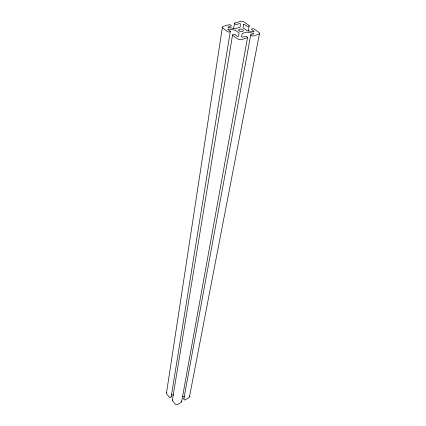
<?xml version="1.0" encoding="UTF-8"?>
<svg xmlns="http://www.w3.org/2000/svg" width="426" height="426" viewBox="0 0 426 426"><rect width="100%" height="100%" fill="white"/><g stroke="black" fill="none" stroke-linecap="round" stroke-linejoin="round"><path stroke-width="0.64" d="M166.491 392.99L222.399 27.2M171.183 396.84L230.301 31.428M172.349 400.355L232.543 34.948M233.645 28.579L234.513 23.334M248.241 31.034L249.183 25.805M181.609 401.883L247.554 37.472M183.819 398.928L250.744 34.868M189.485 396.787L259.514 33.446M182.253 396.478L184.847 396.856M171.364 394.652L173.643 395.083M181.125 401.047L181.476 401.457A0.66 0.559 10.5 0 1 181.354 402.24L177.706 404.444A1.768 1.502 9.8 0 1 175.24 404.034L172.477 400.775A0.66 0.559 9.1 0 1 172.605 399.993M189.362 396.02A1.752 1.475 11.4 0 1 188.825 397.735L185.219 399.907A0.66 0.559 11 0 1 184.304 399.753L183.952 399.348A0.66 0.554 10.9 0 1 184.069 398.571M171.06 396.42A0.66 0.554 8.7 0 1 170.927 397.197L170.464 397.469A0.66 0.559 8.6 0 1 169.548 397.32L166.816 394.098A1.752 1.475 8.2 0 1 166.848 392.303M243.406 24.602L243.081 27.722A0.703 0.341 9.9 0 0 243.251 27.988L246.846 30.539A0.703 0.346 10 0 0 247.341 30.725L253.369 31.673A0.703 0.346 10.2 0 0 254.029 31.561A0.703 0.346 10.2 0 0 253.923 31.167L251.755 29.639A1.054 0.511 10.2 0 1 251.851 28.92L252.538 28.712A1.054 0.511 10.2 0 1 254.002 28.957L258.822 32.339A2.828 1.385 10.4 0 1 258.582 34.282L253.103 35.97A1.065 0.527 10.2 0 1 251.612 35.72L251.005 35.289A1.065 0.527 10.2 0 1 251.1 34.549L253.587 33.787A0.66 0.325 10.2 0 0 253.774 33.457A0.66 0.325 10.2 0 0 253.182 33.159L246.899 32.168A0.708 0.346 10 0 0 246.409 32.19L242.431 33.393A0.714 0.351 9.9 0 0 242.186 33.595L241.574 36.705A0.671 0.33 9.9 0 0 241.931 37.083A0.671 0.33 9.9 0 0 242.666 37.131L245.195 36.359A1.07 0.532 10 0 1 246.686 36.609L247.298 37.046A1.07 0.532 10 0 1 247.192 37.792L241.595 39.517A2.87 1.427 9.8 0 1 237.586 38.841L232.793 35.369A1.07 0.532 9.6 0 1 232.915 34.628L233.629 34.415A1.07 0.532 9.6 0 1 235.12 34.666L237.357 36.274A0.671 0.33 9.7 0 0 238.054 36.471A0.671 0.33 9.7 0 0 238.517 36.242L239.135 33.201A0.714 0.351 9.7 0 0 238.97 32.914L235.418 30.363A0.708 0.346 9.6 0 0 234.96 30.182L228.512 29.011A0.666 0.325 9.4 0 0 227.862 29.096A0.666 0.325 9.4 0 0 227.937 29.474L230.061 31.007A1.065 0.527 9.4 0 1 229.928 31.737L229.22 31.95A1.065 0.527 9.4 0 1 227.729 31.7L223.032 28.297A2.828 1.385 9.2 0 1 223.389 26.375L228.986 24.745A1.054 0.511 9.4 0 1 230.45 24.996L231.041 25.416A1.054 0.511 9.4 0 1 230.913 26.13L228.309 26.897A0.66 0.325 9.4 0 0 228.102 27.216A0.66 0.325 9.4 0 0 228.65 27.514L234.875 28.648A0.703 0.346 9.6 0 0 235.402 28.633L239.859 27.312A0.703 0.341 9.7 0 0 240.099 27.099L240.434 24.053A0.655 0.314 9.7 0 0 240.078 23.702A0.655 0.314 9.7 0 0 239.369 23.654L236.808 24.404A1.049 0.506 9.6 0 1 235.344 24.16L234.753 23.739A1.049 0.506 9.6 0 1 234.875 23.031L240.344 21.433A2.785 1.342 9.8 0 1 244.22 22.088L248.933 25.395A1.049 0.506 10 0 1 248.832 26.108L248.145 26.311A1.049 0.506 10 0 1 246.681 26.066L244.545 24.559A0.655 0.314 9.9 0 0 243.842 24.373A0.655 0.314 9.9 0 0 243.406 24.602M239.156 30.869A2.407 1.177 9.8 0 0 243.209 31.007A2.407 1.177 9.8 0 0 240.514 29.096A2.407 1.177 9.8 0 0 239.156 30.869"/></g></svg>
